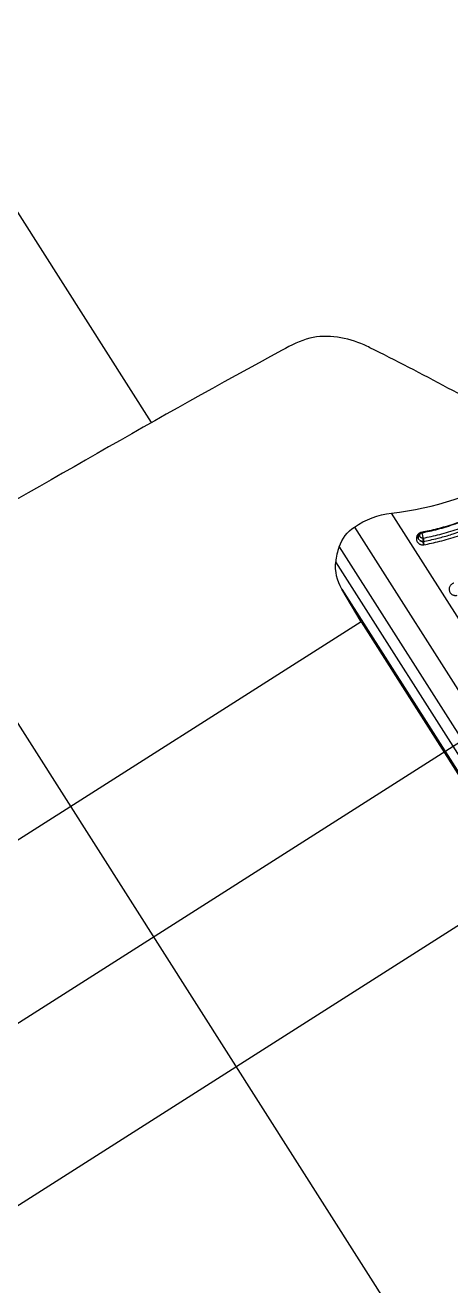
# Model space of a CAD drawing. Header units: millimetres. Extents: x 1145859089 to 1147511753, y -1047484727 to -1047247487.
# Drawn here: x 1146989352.4 to 1146989399.3, y -1047438988.8 to -1047438849.9 of the extents above; entities that cross this region are included whole.
import ezdxf
from ezdxf.xclip import XClip

# ---------------------------------------------------------------- set-up
doc = ezdxf.new("R2010")
doc.units = ezdxf.units.MM
doc.header["$LTSCALE"] = 100
doc.header["$MEASUREMENT"] = 0
doc.header["$XCLIPFRAME"] = 2
doc.linetypes.add('단지배치도$0$CENTER', pattern=[31, 30, -0.5, 0, -0.5])
doc.layers.get('0').update_dxf_attribs({"linetype": 'CONTINUOUS'})
doc.layers.add('XREF', color=135, linetype='CONTINUOUS')
doc.layers.add('단지배치도$0$W240910', color=135, linetype='CONTINUOUS')

# ---------------------------------------------------------------- blocks, each defined once
blk = doc.blocks.new('단지배치도$0$zw$9902')
at = {"layer": '단지배치도$0$W240910', "linetype": 'ByBlock', "ltscale": 20}
for p, q in [((59627.11, -67524.42), (59560.39, -67419.54)), ((59680.7, -67577.08), (59653.55, -67534.4)), ((59649.46, -67535.93), (59677.59, -67580.13)), ((59647.78, -67538.09), (59674.91, -67580.74)), ((59673.24, -67580.37), (59647.41, -67539.76)), ((59648.07, -67542.76), (59670.81, -67578.5)), ((59650.19, -67546.36), (59648.07, -67542.76)), ((59650.19, -67546.36), (59586.09, -67587.14)), ((59650.19, -67546.36), (59668.44, -67575.05)), ((59668.44, -67575.05), (59604.34, -67615.83))]:
    blk.add_line(p, q, dxfattribs=at)
at = {"layer": '단지배치도$0$W240910', "linetype": '단지배치도$0$CENTER', "ltscale": 20}
blk.add_line((59428.18, -67707.75), (59826.42, -67454.4), dxfattribs=at)
at = {"layer": '단지배치도$0$W240910', "linetype": '단지배치도$0$CENTER', "ltscale": 50}
blk.add_line((59583, -67511.43), (59911.68, -68028.08), dxfattribs=at)
at = {"layer": '단지배치도$0$W240910'}
for radius in [11431.38, 11931.38]:
    blk.add_arc((57394.29, -57699.4), radius, 251.62775, 321.418131, dxfattribs=at)
at = {"layer": '단지배치도$0$W240910', "linetype": 'ByBlock', "ltscale": 20}
for centre, radius, start, end in [((59649.69, -67500.15), 34.46, 276.433, 300.0419), ((59654.05, -67540.38), 6.67, 159.9571, 174.7071)]:
    blk.add_arc(centre, radius, start, end, dxfattribs=at)
for points, knots in [([(59669.21, -67525.85), (59669.03, -67525.47), (59663.03, -67522.42), (59656.63, -67518.83), (59648.98, -67515.1), (59645.25, -67514.43), (59628.77, -67523.27), (59614.37, -67531.76), (59600.79, -67539.39)], [0, 0, 0, 0, 1.099982, 20.542667, 21.27525, 27.305259, 30.651338, 77.40869, 77.40869, 77.40869, 77.40869]), ([(59668.27, -67532.07), (59667.71, -67532.37), (59666.54, -67532.99), (59664.6, -67533.94), (59662.48, -67534.86), (59660.4, -67535.63), (59658.54, -67536.17), (59657.41, -67536.41), (59656.87, -67536.51)], [0, 0, 0, 0, 0.166667, 0.333333, 0.5, 0.666667, 0.833333, 1, 1, 1, 1]), ([(59656.91, -67536.55), (59657.45, -67536.45), (59658.62, -67536.21), (59660.59, -67535.59), (59662.67, -67534.83), (59664.73, -67533.92), (59666.67, -67532.96), (59667.8, -67532.37), (59668.33, -67532.1)], [0, 0, 0, 0, 0.166667, 0.333333, 0.5, 0.666667, 0.833333, 1, 1, 1, 1]), ([(59657.02, -67537.14), (59657.62, -67537.03), (59658.86, -67536.76), (59660.81, -67536.19), (59662.88, -67535.41), (59664.95, -67534.51), (59666.85, -67533.57), (59668.04, -67532.95), (59668.61, -67532.64)], [0, 0, 0, 0, 0.166667, 0.333333, 0.5, 0.666667, 0.833333, 1, 1, 1, 1]), ([(59657.11, -67537.88), (59657.66, -67537.78), (59658.82, -67537.53), (59660.82, -67536.95), (59662.95, -67536.18), (59665.11, -67535.23), (59667.19, -67534.22), (59668.39, -67533.58), (59668.96, -67533.27)], [0, 0, 0, 0, 0.166667, 0.333333, 0.5, 0.666667, 0.833333, 1, 1, 1, 1]), ([(59667.99, -67533.38), (59667.33, -67533.72), (59664.75, -67535.04), (59662.09, -67536.16), (59660.05, -67536.78)], [4.278377, 4.278377, 4.278377, 4.278377, 7.084866, 15.302554, 15.302554, 15.302554, 15.302554]), ([(59662.74, -67534.76), (59662.6, -67534.82), (59662.21, -67534.97), (59661.5, -67535.24), (59660.57, -67535.57), (59659.51, -67535.91), (59658.3, -67536.23), (59657.38, -67536.43), (59656.88, -67536.53)], [0.5751931, 0.5751931, 0.5751931, 0.5751931, 0.6153846, 0.6923077, 0.7692308, 0.8461538, 0.9230769, 1, 1, 1, 1]), ([(59656.87, -67536.51), (59656.84, -67536.51), (59656.79, -67536.53), (59656.7, -67536.56), (59656.62, -67536.6), (59656.55, -67536.65), (59656.49, -67536.71), (59656.43, -67536.78), (59656.38, -67536.85), (59656.34, -67536.94), (59656.31, -67537.04), (59656.29, -67537.15), (59656.29, -67537.27), (59656.31, -67537.39), (59656.36, -67537.5), (59656.41, -67537.6), (59656.48, -67537.68), (59656.56, -67537.75), (59656.65, -67537.81), (59656.74, -67537.85), (59656.84, -67537.88), (59656.94, -67537.89), (59657.03, -67537.89), (59657.09, -67537.88), (59657.11, -67537.88)], [0, 0, 0, 0, 0.045455, 0.090909, 0.136364, 0.181818, 0.227273, 0.272727, 0.318182, 0.363636, 0.409091, 0.454545, 0.5, 0.545455, 0.590909, 0.636364, 0.681818, 0.727273, 0.772727, 0.818182, 0.863636, 0.909091, 0.954545, 1, 1, 1, 1]), ([(59656.49, -67537.14), (59656.48, -67537.1), (59656.47, -67536.97), (59656.5, -67536.83), (59656.57, -67536.73)], [0, 0, 0, 0, 0.227922, 1, 1, 1, 1]), ([(59656.48, -67537), (59656.48, -67536.97), (59656.49, -67536.9), (59656.52, -67536.8), (59656.55, -67536.75), (59656.57, -67536.73)], [0.5722293, 0.5722293, 0.5722293, 0.5722293, 0.625, 0.6875, 0.7332749, 0.7332749, 0.7332749, 0.7332749]), ([(59656.57, -67537.31), (59656.56, -67537.29), (59656.52, -67537.24), (59656.5, -67537.18), (59656.49, -67537.14), (59656.49, -67537.14)], [0.3928495, 0.3928495, 0.3928495, 0.3928495, 0.4375, 0.5, 0.5020966, 0.5020966, 0.5020966, 0.5020966]), ([(59656.57, -67536.73), (59656.57, -67536.72), (59656.6, -67536.69), (59656.65, -67536.63), (59656.73, -67536.58), (59656.81, -67536.54), (59656.86, -67536.53), (59656.88, -67536.53)], [0.7332749, 0.7332749, 0.7332749, 0.7332749, 0.75, 0.8125, 0.875, 0.9375, 1, 1, 1, 1]), ([(59656.91, -67536.55), (59656.88, -67536.56), (59656.83, -67536.57), (59656.78, -67536.61), (59656.73, -67536.65), (59656.7, -67536.7), (59656.67, -67536.76), (59656.66, -67536.83), (59656.67, -67536.89), (59656.68, -67536.95), (59656.7, -67536.99), (59656.73, -67537.03), (59656.76, -67537.07), (59656.8, -67537.1), (59656.84, -67537.12), (59656.89, -67537.14), (59656.94, -67537.15), (59656.98, -67537.15), (59657.01, -67537.15), (59657.02, -67537.14)], [0, 0, 0, 0, 0.058824, 0.117647, 0.176471, 0.235294, 0.294118, 0.352941, 0.411765, 0.470588, 0.529412, 0.588235, 0.647059, 0.705882, 0.764706, 0.823529, 0.882353, 0.941176, 1, 1, 1, 1]), ([(59657.06, -67537.51), (59657.03, -67537.51), (59656.97, -67537.52), (59656.89, -67537.51), (59656.81, -67537.49), (59656.76, -67537.47), (59656.72, -67537.45), (59656.72, -67537.45)], [0, 0, 0, 0, 0.0625, 0.125, 0.1875, 0.25, 0.2602984, 0.2602984, 0.2602984, 0.2602984]), ([(59656.91, -67536.55), (59656.88, -67536.53), (59656.87, -67536.54), (59656.85, -67536.54), (59656.85, -67536.54), (59656.85, -67536.55)], [0.3963075, 0.3963075, 0.3963075, 0.3963075, 0.4565302, 0.488611, 0.4993046, 0.4993046, 0.4993046, 0.4993046]), ([(59656.85, -67536.55), (59656.85, -67536.55), (59656.86, -67536.55), (59656.86, -67536.56), (59656.91, -67536.55)], [0.79887849, 0.79887849, 0.79887849, 0.79887849, 0.82392641, 0.87012255, 0.87012255, 0.87012255, 0.87012255]), ([(59656.96, -67537.17), (59656.97, -67537.17), (59656.99, -67537.17), (59657.01, -67537.17), (59657.02, -67537.14)], [3.4182202, 3.4182202, 3.4182202, 3.4182202, 3.4632361, 3.5466102, 3.5466102, 3.5466102, 3.5466102]), ([(59656.96, -67537.17), (59656.96, -67537.17), (59656.96, -67537.16), (59656.97, -67537.15), (59657.02, -67537.14)], [0.79887849, 0.79887849, 0.79887849, 0.79887849, 0.82392641, 0.86835656, 0.86835656, 0.86835656, 0.86835656]), ([(59657.06, -67537.51), (59657.52, -67537.42), (59658.35, -67537.26), (59659.59, -67536.91), (59660.05, -67536.78)], [0, 0, 0, 0, 0.1666667, 0.2715337, 0.2715337, 0.2715337, 0.2715337])]:
    blk.add_open_spline(points, degree=3, knots=knots, dxfattribs=at)
for points in [[(59649.46, -67535.93), (59650.67, -67535.09), (59652.08, -67534.55), (59653.55, -67534.39)], [(59647.78, -67538.09), (59648.1, -67537.21), (59648.69, -67536.44), (59649.46, -67535.93)], [(59656.72, -67537.45), (59656.65, -67537.41), (59656.6, -67537.36), (59656.57, -67537.31)], [(59656.87, -67536.51), (59656.88, -67536.52), (59656.88, -67536.53), (59656.88, -67536.53)], [(59656.88, -67536.53), (59656.89, -67536.52), (59656.9, -67536.53), (59656.91, -67536.55)], [(59657.06, -67537.51), (59657.07, -67537.5), (59657.08, -67537.48), (59657.08, -67537.41), (59657.07, -67537.31), (59657.05, -67537.21), (59657.03, -67537.16), (59657.02, -67537.14)], [(59657.07, -67537.51), (59657.06, -67537.51), (59657.05, -67537.53), (59657.05, -67537.61), (59657.06, -67537.71), (59657.09, -67537.81), (59657.11, -67537.86), (59657.11, -67537.88)], [(59648.07, -67542.76), (59647.55, -67541.86), (59647.31, -67540.79), (59647.4, -67539.76)], [(59660.43, -67542.1), (59660.39, -67542.11), (59660.31, -67542.14), (59660.2, -67542.2), (59660.09, -67542.29), (59660, -67542.41), (59659.93, -67542.55), (59659.9, -67542.72), (59659.9, -67542.89), (59659.95, -67543.04), (59660.02, -67543.17), (59660.11, -67543.28), (59660.21, -67543.36), (59660.32, -67543.41), (59660.44, -67543.45), (59660.56, -67543.47), (59660.67, -67543.47), (59660.74, -67543.45), (59660.78, -67543.44)]]:
    blk.add_open_spline(points, degree=3, dxfattribs=at)
blk = doc.blocks.new('단지배치도')
blk.add_blockref('단지배치도$0$zw$9902', (141034.19, 142437.16))

msp = doc.modelspace()

# ---------------------------------------------------------------- block references
at = {"layer": 'XREF'}
ref = msp.add_blockref('단지배치도', (1146788705.034274, -1047513806.462535), dxfattribs=at)
XClip(ref).set_block_clipping_path([(72982.4064819524, 34919.7593965298), (360382.4067475507, 255319.7593436697)])

doc.saveas('drawing.dxf')
